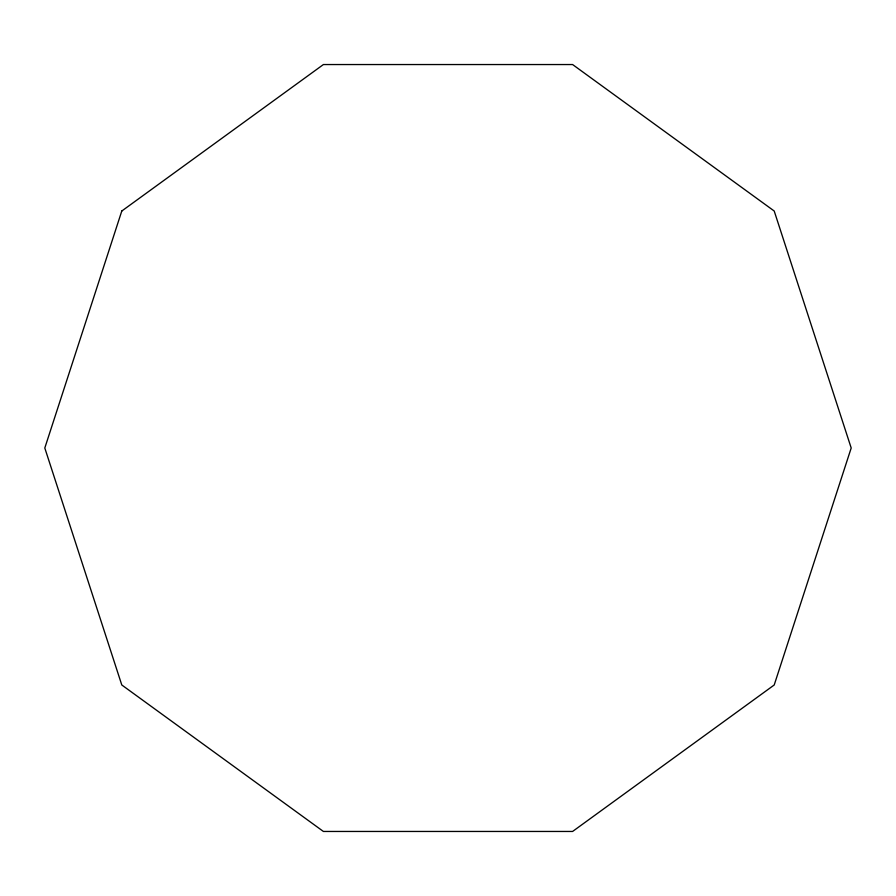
<?xml version="1.0" encoding="UTF-8"?>
<svg xmlns="http://www.w3.org/2000/svg" width="896" height="896" viewBox="0 0 896 896"><rect width="100%" height="100%" fill="white"/><g stroke="black" fill="none" stroke-linecap="round" stroke-linejoin="round"><path stroke-width="1.34" d="M121.789 211.019L44.8 448L121.789 684.981L323.4 831.454L572.6 831.454L774.211 684.981L851.2 448L774.211 211.019L572.6 64.546L323.4 64.546L121.789 211.019"/></g></svg>
